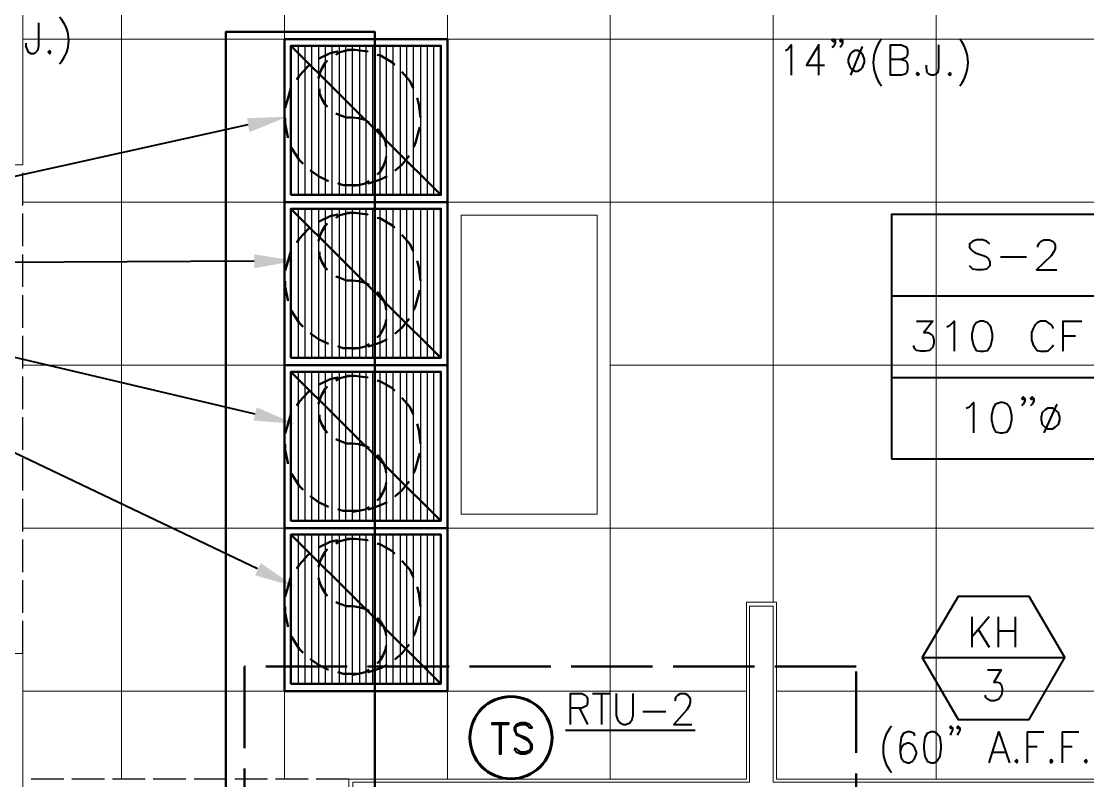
# Model space of a CAD drawing. Header units: inches. Extents: x 5 to 516, y -193 to 129.
# Drawn here: x 386.5 to 399.59, y -131.05 to -121.73 of the extents above; entities that cross this region are included whole.
import ezdxf

# ---------------------------------------------------------------- set-up
doc = ezdxf.new("R2010")
doc.units = ezdxf.units.IN
doc.header["$MEASUREMENT"] = 0
doc.linetypes.add('PDF_IMPORT', pattern=[1, 0.8, -0.2])
doc.layers.add('PDF10_Geometry', color=7, linetype='Continuous')
doc.layers.add('PDF10_Solid Fills', color=7, linetype='Continuous')

msp = doc.modelspace()

# ---------------------------------------------------------------- linework, layer by layer
at = {"layer": 'PDF10_Geometry', "lineweight": 13}
for points in [[(386.5184053, -129.4873244), (370.4390583, -129.4873244), (370.4390583, -106.0682755), (378.9787115, -106.0682755), (378.9787115, -105.7382889)], [(386.1484204, -123.4875681), (386.5184053, -123.4875681), (386.5184053, -109.3981403)], [(390.5182497, -131.0272619), (390.5182497, -131.4072465), (390.5182497, -131.0272619), (395.3980515, -131.0272619), (395.3980515, -128.85735), (395.7680365, -128.85735), (395.7680365, -131.0272619)], [(386.5184053, -133.2371755), (386.5184053, -129.4873278)], [(395.7680331, -131.0272619), (422.6869399, -131.0272619)]]:
    msp.add_lwpolyline(points, dxfattribs=at)
at = {"layer": 'PDF10_Geometry', "color": 251, "lineweight": 13, "true_color": 0x4d4d4d}
for points in [[(393.7281159, -106.0682755), (393.7281159, -131.0272619)], [(395.7280347, -128.8573534), (395.7280347, -106.0682789)], [(397.7279535, -131.0272619), (397.7279535, -106.0682755)], [(387.7283596, -109.3981369), (387.7283596, -131.0272585)], [(389.7282784, -109.3981369), (389.7282784, -131.0272585)], [(391.7281971, -121.2376629), (391.7281971, -131.0272653)], [(386.5184053, -121.9476306), (405.2276455, -121.9476306)], [(386.5184053, -123.9475494), (405.2276455, -123.9475494)], [(386.5184053, -125.9474682), (391.7281938, -125.9474682)], [(393.7281159, -125.9474682), (399.7278723, -125.9474682)], [(386.5184053, -127.947387), (405.7276252, -127.947387)], [(386.5184053, -129.9473058), (395.3980447, -129.9473058)], [(395.7680331, -129.9473058), (422.6869399, -129.9473058)]]:
    msp.add_lwpolyline(points, dxfattribs=at)
at = {"layer": 'PDF10_Geometry', "lineweight": 40}
for points in [[(386.708401, -121.7476388), (386.708401, -122.037627), (386.6984014, -122.087625), (386.6784022, -122.1076241), (386.6484034, -122.1276233), (386.6184047, -122.1276233), (386.5884059, -122.1076241), (386.5784063, -122.087625), (386.5584071, -122.037627), (386.5584071, -121.9976286)], [(396.4880038, -121.9576336), (396.4680047, -121.9776328), (396.4480055, -121.9576336), (396.4680047, -121.947634), (396.4880038, -121.9576336), (396.4880038, -121.997632), (396.4680047, -122.0376304), (396.4480055, -122.04763)], [(396.5780036, -121.9576336), (396.5580044, -121.9776328), (396.5480048, -121.9576336), (396.5580044, -121.947634), (396.5780036, -121.9576336), (396.5780036, -121.997632), (396.5580044, -122.0376304), (396.5480048, -122.04763)], [(395.878032, -122.087625), (395.9080308, -122.0676258), (395.9480292, -122.0176278), (395.9480292, -122.3876128)], [(396.288012, -122.3876128), (396.288012, -122.0176278), (396.1380181, -122.2676176), (396.3580091, -122.2676176)], [(396.8179938, -122.0376304), (396.6779995, -122.3876162)], [(397.2979743, -122.1976239), (397.3479723, -122.2076235), (397.3679715, -122.2276227), (397.3779711, -122.267621), (397.3779711, -122.317619), (397.3679715, -122.3576174), (397.3479723, -122.3776166), (397.2979743, -122.3876162), (397.1679796, -122.3876162), (397.1679796, -122.0176312), (397.2979743, -122.0176312), (397.3479723, -122.0376304), (397.3679715, -122.04763), (397.3779711, -122.0876283), (397.3779711, -122.1276267), (397.3679715, -122.1576255), (397.3479723, -122.1776247), (397.2979743, -122.1976239), (397.1679796, -122.1976239)], [(397.7579557, -122.0176312), (397.7579557, -122.2976198), (397.7479561, -122.3576174), (397.7279569, -122.3776166), (397.6979581, -122.3876162), (397.6679593, -122.3876162), (397.6379605, -122.3776166), (397.6179613, -122.3576174), (397.6079617, -122.2976198), (397.6079617, -122.267621)], [(389.2782932, -122.9975914), (381.5586068, -124.7075219), (381.0586271, -124.7075219)], [(398.3879267, -124.4575321), (398.3479283, -124.4275333), (398.2979303, -124.4075341), (398.2279332, -124.4075341), (398.1779352, -124.4275333), (398.1379368, -124.4575321), (398.1379368, -124.4975305), (398.157936, -124.5275293), (398.1779352, -124.5475284), (398.207934, -124.5675276), (398.3179295, -124.607526), (398.3479283, -124.6175256), (398.3679275, -124.6375248), (398.3879267, -124.6775232), (398.3879267, -124.7275211), (398.3479283, -124.7675195), (398.2979303, -124.7775191), (398.2279332, -124.7775191), (398.1779352, -124.7675195), (398.1379368, -124.7275211)], [(398.9779061, -124.4975305), (398.9779061, -124.4775313), (398.9979053, -124.4475325), (399.0179045, -124.4275333), (399.0479033, -124.4075341), (399.1179004, -124.4075341), (399.1578988, -124.4275333), (399.177898, -124.4475325), (399.1878976, -124.4775313), (399.1878976, -124.5175297), (399.177898, -124.5475284), (399.1378996, -124.607526), (398.9579069, -124.7775191), (399.2078968, -124.7775191)], [(389.3982884, -128.4473667), (381.5586068, -124.7075186), (381.0586271, -124.7075186), (381.5586068, -124.7075186), (389.35829, -124.6675202)], [(389.368293, -126.5474438), (381.5586102, -124.7075186), (381.0586305, -124.7075186)], [(398.5179248, -124.6175256), (398.8379118, -124.6175256)], [(397.1779792, -125.0975061), (400.1778574, -125.0975061)], [(397.4879632, -125.4074901), (397.6879551, -125.4074901), (397.5779596, -125.5474844), (397.6279575, -125.5474844), (397.6679559, -125.5674836), (397.6879551, -125.5874828), (397.6979547, -125.6374808), (397.6979547, -125.6774792), (397.6879551, -125.7274771), (397.6479567, -125.7674755), (397.5979588, -125.7774751), (397.5379612, -125.7774751), (397.4879632, -125.7674755), (397.467964, -125.7474763), (397.4479649, -125.7074779)], [(397.8579516, -125.4774907), (397.89795, -125.4574915), (397.9479479, -125.4074935), (397.9479479, -125.7774785)], [(399.167895, -125.4974899), (399.1478958, -125.4574915), (399.1078974, -125.4274927), (399.0778987, -125.4074935), (399.0079015, -125.4074935), (398.9679031, -125.4274927), (398.9379043, -125.4574915), (398.9179052, -125.4974899), (398.897906, -125.5474878), (398.897906, -125.6374842), (398.9179052, -125.6974817), (398.9379043, -125.7274805), (398.9679031, -125.7674789), (399.0079015, -125.7774785), (399.0778987, -125.7774785), (399.1078974, -125.7674789), (399.1478958, -125.7274805), (399.167895, -125.6974817)], [(399.2878901, -125.7774785), (399.2878901, -125.4074935), (399.5178808, -125.4074935)], [(399.2878901, -125.5874828), (399.437884, -125.5874828)], [(397.1779792, -126.0974655), (400.1778574, -126.0974655)], [(398.0979419, -126.4774501), (398.1379402, -126.4574509), (398.1879382, -126.4074529), (398.1879382, -126.7774379)], [(398.8179126, -126.3574549), (398.7979134, -126.3674545), (398.7779142, -126.3574549), (398.7979134, -126.3374558), (398.8179126, -126.3574549), (398.8179126, -126.3874537), (398.7979134, -126.4274521), (398.7779142, -126.4474513)], [(398.9279048, -126.3574549), (398.9079056, -126.3674545), (398.8879064, -126.3574549), (398.9079056, -126.3374558), (398.9279048, -126.3574549), (398.9279048, -126.3874537), (398.9079056, -126.4274521), (398.8879064, -126.4474513)], [(399.2078934, -126.4274487), (399.0478999, -126.7774345)], [(397.5579638, -129.5373258), (399.3078927, -129.5373258), (398.8679106, -128.7873563), (397.9979459, -128.7873563), (397.5579638, -129.5373258), (397.9979459, -130.2972949), (398.8679106, -130.2972949), (399.3078927, -129.5373258)], [(398.1679356, -129.0373461), (398.1679356, -129.4073311)], [(398.3779305, -129.0373461), (398.167939, -129.287336)], [(398.4879226, -129.0373461), (398.4879226, -129.4073311)], [(398.6979175, -129.0373461), (398.6979175, -129.4073311)], [(398.2479324, -129.1973396), (398.3779271, -129.4073311)], [(398.4879226, -129.2073358), (398.6979141, -129.2073358)], [(398.3579313, -129.6873163), (398.5279244, -129.6873163), (398.437928, -129.8373102), (398.4779264, -129.8373102), (398.5079252, -129.8473098), (398.5279244, -129.867309), (398.537924, -129.917307), (398.537924, -129.9573054), (398.5279244, -130.0073033), (398.4979256, -130.0473017), (398.4479276, -130.0673009), (398.3979297, -130.0673009), (398.3579313, -130.0473017), (398.3379321, -130.0273025), (398.3279325, -129.9973037)], [(393.2381392, -130.3572925), (393.2381392, -129.9773079), (393.3781335, -129.9773079), (393.4181319, -129.9973071), (393.4381311, -130.0173063), (393.4481307, -130.0473051), (393.4481307, -130.0873035), (393.4381311, -130.1273018), (393.4181319, -130.1373014), (393.3781335, -130.1573006), (393.2381392, -130.1573006)], [(393.5081249, -129.9773079), (393.7281159, -129.9773079)], [(393.618117, -129.9773079), (393.618117, -130.3572925)], [(393.7981165, -129.9773079), (393.7981165, -130.247297), (393.8181157, -130.2972949), (393.8481144, -130.3372933), (393.8881128, -130.3572925), (393.9181116, -130.3572925), (393.9681096, -130.3372933), (393.9981084, -130.2972949), (394.0081079, -130.247297), (394.0081079, -129.9773079)], [(394.5280834, -130.0673009), (394.5280834, -130.0473017), (394.538083, -130.0173029), (394.5580822, -129.9973037), (394.588081, -129.9773045), (394.6480786, -129.9773045), (394.6780773, -129.9973037), (394.6980765, -130.0173029), (394.7080761, -130.0473017), (394.7080761, -130.0873001), (394.6980765, -130.1272985), (394.6680778, -130.1772964), (394.5080842, -130.3572891), (394.7280753, -130.3572891)], [(393.3481314, -130.1573006), (393.4481273, -130.3572925)], [(394.1280997, -130.197299), (394.4080883, -130.197299)], [(392.3681712, -130.3572925), (392.3681712, -130.7172779), (392.3881703, -130.7172779), (392.3881703, -130.3572925)], [(393.1781349, -130.4272863), (394.7680703, -130.4272863)], [(397.467964, -130.4972868), (397.4579644, -130.467288), (397.4079665, -130.4472888), (397.3779677, -130.4472888), (397.3279697, -130.467288), (397.2979709, -130.517286), (397.2879714, -130.6072823), (397.2879714, -130.6972787), (397.2979709, -130.7672759), (397.3279697, -130.8072742), (397.3779677, -130.8272734), (397.3979669, -130.8272734), (397.4379653, -130.8072742), (397.467964, -130.7672759), (397.4879632, -130.7172779), (397.4879632, -130.6972787), (397.467964, -130.6472807), (397.4379653, -130.6072823), (397.3979669, -130.5872832), (397.3779677, -130.5872832), (397.3279697, -130.6072823), (397.2979709, -130.6472807), (397.2879714, -130.6972787)], [(397.9279454, -130.3972909), (397.9079462, -130.4072905), (397.8979466, -130.3972909), (397.9079462, -130.3772917), (397.9279454, -130.3972909), (397.9279454, -130.4272897), (397.9079462, -130.467288), (397.8979466, -130.4872872)], [(398.0179451, -130.3972909), (397.9979459, -130.4072905), (397.9879463, -130.3972909), (397.9979459, -130.3772917), (398.0179451, -130.3972909), (398.0179451, -130.4272897), (397.9979459, -130.467288), (397.9879463, -130.4872872)], [(398.3779305, -130.82727), (398.4979256, -130.4472855), (398.6279203, -130.82727)], [(398.847908, -130.82727), (398.847908, -130.4472855), (399.0478999, -130.4472855)], [(399.2778939, -130.82727), (399.2778939, -130.4472855), (399.4778858, -130.4472855)], [(398.847908, -130.6272781), (398.9679031, -130.6272781)], [(399.2778939, -130.6272781), (399.3978891, -130.6272781)], [(398.4279251, -130.6972787), (398.577919, -130.6972787)]]:
    msp.add_lwpolyline(points, dxfattribs=at)
at = {"layer": 'PDF10_Geometry', "lineweight": 50}
for points in [[(389.0083076, -139.6069169), (390.8382333, -139.6069169), (390.8382333, -121.8576377), (389.0083076, -121.8576377)], [(389.7282784, -123.9475494), (391.7281971, -123.9475494), (391.7281971, -121.9476306), (389.7282784, -121.9476306)], [(389.8082751, -123.8575565), (391.6482004, -123.8575565), (391.6482004, -122.0276308), (389.8082751, -122.0276308)], [(390.1482579, -122.1876243), (390.2882522, -122.1176271), (390.3782486, -122.0976279), (390.2882522, -122.1176271)], [(390.4982471, -122.0776288), (390.598243, -122.0776288), (390.7482369, -122.0976279), (390.598243, -122.0776288)], [(390.8682355, -122.1376263), (390.9082338, -122.1476259), (391.0482282, -122.2276227), (391.0782269, -122.2576214), (391.0482282, -122.2276227), (390.9082338, -122.1476259)], [(389.8782689, -122.4476137), (389.9082677, -122.3976158), (390.0182632, -122.2776206), (390.0382624, -122.2576214), (390.0182632, -122.2776206), (389.9082677, -122.3976158)], [(391.1682199, -122.3476144), (391.2682158, -122.4576099), (391.3082142, -122.5476063), (391.2682158, -122.4576099)], [(389.738278, -122.7875965), (389.7682767, -122.677601), (389.8082751, -122.5476063), (389.7682767, -122.677601)], [(391.3582156, -122.6676014), (391.3782148, -122.7475982), (391.3982139, -122.9075917), (391.3782148, -122.7475982)], [(389.7682734, -123.1575849), (389.7682734, -123.1475853), (389.7382746, -122.9875918), (389.7382746, -122.9175946), (389.7382746, -122.9875918), (389.7682734, -123.1475853)], [(391.3882143, -123.0275868), (391.3782148, -123.0675852), (391.3382164, -123.2175791), (391.3182172, -123.267577), (391.3382164, -123.2175791), (391.3782148, -123.0675852)], [(389.9582656, -123.4775719), (389.9082677, -123.4275739), (389.8182713, -123.2875796), (389.8182713, -123.27758), (389.8182713, -123.2875796), (389.9082677, -123.4275739)], [(391.2582162, -123.377576), (391.1682199, -123.4875715), (391.0882231, -123.5575686), (391.1682199, -123.4875715)], [(390.2682564, -123.6875634), (390.1482613, -123.6275658), (390.0482654, -123.5575686), (390.1482613, -123.6275658)], [(390.9882306, -123.6275658), (390.9082338, -123.6675642), (390.7582399, -123.7175622), (390.9082338, -123.6675642)], [(390.6282418, -123.7375613), (390.598243, -123.7375613), (390.4482491, -123.7375613), (390.3882516, -123.7175622), (390.4482491, -123.7375613), (390.598243, -123.7375613)], [(389.7282784, -125.9474682), (391.7281971, -125.9474682), (391.7281971, -123.9475494), (389.7282784, -123.9475494)], [(389.8082751, -125.8574752), (391.6482004, -125.8574752), (391.6482004, -124.0275496), (389.8082751, -124.0275496)], [(390.4982471, -124.0775475), (390.598243, -124.0775475), (390.7482369, -124.0975467), (390.598243, -124.0775475)], [(390.1482579, -124.1875431), (390.2882522, -124.1175459), (390.3782486, -124.0975467), (390.2882522, -124.1175459)], [(390.8682355, -124.1375451), (390.9082338, -124.1475447), (391.0482282, -124.2275414), (391.0782269, -124.2575402), (391.0482282, -124.2275414), (390.9082338, -124.1475447)], [(389.8782689, -124.4475325), (389.9082677, -124.3975345), (390.0182632, -124.2775394), (390.0382624, -124.2575402), (390.0182632, -124.2775394), (389.9082677, -124.3975345)], [(391.1682199, -124.3475332), (391.2682158, -124.4575287), (391.3082142, -124.5475251), (391.2682158, -124.4575287)], [(389.738278, -124.7875153), (389.7682767, -124.6775198), (389.8082751, -124.5475251), (389.7682767, -124.6775198)], [(391.3582156, -124.6675202), (391.3782148, -124.7475169), (391.3982139, -124.9075104), (391.3782148, -124.7475169)], [(389.7682734, -125.1575037), (389.7682734, -125.1475041), (389.7382746, -124.9875106), (389.7382746, -124.9175134), (389.7382746, -124.9875106), (389.7682734, -125.1475041)], [(391.3882143, -125.0275056), (391.3782148, -125.0675039), (391.3382164, -125.2174978), (391.3182172, -125.2674958), (391.3382164, -125.2174978), (391.3782148, -125.0675039)], [(389.9582656, -125.4774907), (389.9082677, -125.4274927), (389.8182713, -125.2874984), (389.8182713, -125.2774988), (389.8182713, -125.2874984), (389.9082677, -125.4274927)], [(391.2582162, -125.3774947), (391.1682199, -125.4874903), (391.0882231, -125.5574874), (391.1682199, -125.4874903)], [(390.2682564, -125.6874822), (390.1482613, -125.6274846), (390.0482654, -125.5574874), (390.1482613, -125.6274846)], [(390.9882306, -125.6274846), (390.9082338, -125.667483), (390.7582399, -125.7174809), (390.9082338, -125.667483)], [(390.6282418, -125.7374801), (390.598243, -125.7374801), (390.4482491, -125.7374801), (390.3882516, -125.7174809), (390.4482491, -125.7374801), (390.598243, -125.7374801)], [(389.7282784, -127.947387), (391.7281971, -127.947387), (391.7281971, -125.9474682), (389.7282784, -125.9474682)], [(389.8082751, -127.857394), (391.6482004, -127.857394), (391.6482004, -126.0274683), (389.8082751, -126.0274683)], [(390.1482579, -126.1874618), (390.2882522, -126.1174647), (390.3782486, -126.0974655), (390.2882522, -126.1174647)], [(390.4982471, -126.0774663), (390.598243, -126.0774663), (390.7482369, -126.0974655), (390.598243, -126.0774663)], [(390.8682355, -126.1374639), (390.9082338, -126.1474635), (391.0482282, -126.2274602), (391.0782269, -126.257459), (391.0482282, -126.2274602), (390.9082338, -126.1474635)], [(389.8782689, -126.4474513), (389.9082677, -126.3974533), (390.0182632, -126.2774582), (390.0382624, -126.257459), (390.0182632, -126.2774582), (389.9082677, -126.3974533)], [(391.1682199, -126.347452), (391.2682158, -126.4574475), (391.3082142, -126.5474438), (391.2682158, -126.4574475)], [(389.738278, -126.7874341), (389.7682767, -126.6774386), (389.8082751, -126.5474438), (389.7682767, -126.6774386)], [(391.3582156, -126.667439), (391.3782148, -126.7474357), (391.3982139, -126.9074292), (391.3782148, -126.7474357)], [(389.7682734, -127.1574225), (389.7682734, -127.1474229), (389.7382746, -126.9874294), (389.7382746, -126.9174322), (389.7382746, -126.9874294), (389.7682734, -127.1474229)], [(391.3882143, -127.0274243), (391.3782148, -127.0674227), (391.3382164, -127.2174166), (391.3182172, -127.2674146), (391.3382164, -127.2174166), (391.3782148, -127.0674227)], [(389.9582656, -127.4774095), (389.9082677, -127.4274115), (389.8182713, -127.2874172), (389.8182713, -127.2774176), (389.8182713, -127.2874172), (389.9082677, -127.4274115)], [(391.2582162, -127.3774135), (391.1682199, -127.4874091), (391.0882231, -127.5574062), (391.1682199, -127.4874091)], [(390.2682564, -127.6874009), (390.1482613, -127.6274034), (390.0482654, -127.5574062), (390.1482613, -127.6274034)], [(390.6282418, -127.7373989), (390.598243, -127.7373989), (390.4482491, -127.7373989), (390.3882516, -127.7173997), (390.4482491, -127.7373989), (390.598243, -127.7373989)], [(390.9882306, -127.6274034), (390.9082338, -127.6674017), (390.7582399, -127.7173997), (390.9082338, -127.6674017)], [(389.7282784, -129.9473058), (391.7281971, -129.9473058), (391.7281971, -127.947387), (389.7282784, -127.947387)], [(389.8082751, -129.8573128), (391.6482004, -129.8573128), (391.6482004, -128.0273871), (389.8082751, -128.0273871)], [(390.1482579, -128.1873806), (390.2882522, -128.1173835), (390.3782486, -128.0973843), (390.2882522, -128.1173835)], [(390.4982471, -128.0773851), (390.598243, -128.0773851), (390.7482369, -128.0973843), (390.598243, -128.0773851)], [(390.8682355, -128.1373827), (390.9082338, -128.1473822), (391.0482282, -128.227379), (391.0782269, -128.2573778), (391.0482282, -128.227379), (390.9082338, -128.1473822)], [(389.8782689, -128.4473701), (389.9082677, -128.3973721), (390.0182632, -128.277377), (390.0382624, -128.2573778), (390.0182632, -128.277377), (389.9082677, -128.3973721)], [(391.1682199, -128.3473707), (391.2682158, -128.4573663), (391.3082142, -128.5473626), (391.2682158, -128.4573663)], [(389.738278, -128.7873529), (389.7682767, -128.6773573), (389.8082751, -128.5473626), (389.7682767, -128.6773573)], [(391.3582156, -128.6673577), (391.3782148, -128.7473545), (391.3982139, -128.907348), (391.3782148, -128.7473545)], [(389.7682734, -129.1573412), (389.7682734, -129.1473416), (389.7382746, -128.9873481), (389.7382746, -128.917351), (389.7382746, -128.9873481), (389.7682734, -129.1473416)], [(391.3882143, -129.0273431), (391.3782148, -129.0673415), (391.3382164, -129.2173354), (391.3182172, -129.2673334), (391.3382164, -129.2173354), (391.3782148, -129.0673415)], [(389.9582656, -129.4773282), (389.9082677, -129.4273303), (389.8182713, -129.287336), (389.8182713, -129.2773364), (389.8182713, -129.287336), (389.9082677, -129.4273303)], [(391.2582162, -129.3773323), (391.1682199, -129.4873278), (391.0882231, -129.557325), (391.1682199, -129.4873278)], [(390.2682564, -129.6873197), (390.1482613, -129.6273221), (390.0482654, -129.557325), (390.1482613, -129.6273221)], [(390.9882306, -129.6273221), (390.9082338, -129.6673205), (390.7582399, -129.7173185), (390.9082338, -129.6673205)], [(390.6282418, -129.7373177), (390.598243, -129.7373177), (390.4482491, -129.7373177), (390.3882516, -129.7173185), (390.4482491, -129.7373177), (390.598243, -129.7373177)]]:
    msp.add_lwpolyline(points, close=True, dxfattribs=at)
at = {"layer": 'PDF10_Geometry', "lineweight": 40}
for points in [[(386.8483953, -122.087625), (386.8283961, -122.1076241), (386.8483953, -122.1276233), (386.8583949, -122.1076241)], [(396.7279941, -122.087625), (396.6979953, -122.1076241), (396.6679965, -122.1376229), (396.6479973, -122.1976205), (396.6479973, -122.2276193), (396.6679965, -122.2876168), (396.6979953, -122.3176156), (396.7279941, -122.3376148), (396.7679925, -122.3376148), (396.7979913, -122.3176156), (396.82799, -122.2876168), (396.8479892, -122.2276193), (396.8479892, -122.1976205), (396.82799, -122.1376229), (396.7979913, -122.1076241), (396.7679925, -122.087625)], [(397.4979662, -122.3576174), (397.4879666, -122.3776166), (397.4979662, -122.3876162), (397.5179654, -122.3776166)], [(397.89795, -122.3576174), (397.8779508, -122.3776166), (397.89795, -122.3876162), (397.9079496, -122.3776166)], [(397.1779792, -127.0974249), (400.1778574, -127.0974249), (400.1778574, -124.0975467), (397.1779792, -124.0975467)], [(398.2679316, -125.4074901), (398.2179336, -125.4274893), (398.1879348, -125.4774873), (398.1679356, -125.5674836), (398.1679356, -125.6174816), (398.1879348, -125.7074779), (398.2179336, -125.7674755), (398.2679316, -125.7774751), (398.3079299, -125.7774751), (398.3579279, -125.7674755), (398.3979263, -125.7074779), (398.4179255, -125.6174816), (398.4179255, -125.5674836), (398.3979263, -125.4774873), (398.3579279, -125.4274893), (398.3079299, -125.4074901)], [(398.5179248, -126.4074495), (398.4579272, -126.4274487), (398.4279284, -126.4774467), (398.4079293, -126.567443), (398.4079293, -126.617441), (398.4279284, -126.7074373), (398.4579272, -126.7674349), (398.5179248, -126.7774345), (398.5479236, -126.7774345), (398.5979215, -126.7674349), (398.6379199, -126.7074373), (398.6579191, -126.617441), (398.6579191, -126.567443), (398.6379199, -126.4774467), (398.5979215, -126.4274487), (398.5479236, -126.4074495)], [(399.0979012, -126.4774501), (399.0679025, -126.4974493), (399.0279041, -126.527448), (399.0179045, -126.5874456), (399.0179045, -126.6174444), (399.0279041, -126.6774419), (399.0679025, -126.7074407), (399.0979012, -126.7274399), (399.1578988, -126.7274399), (399.1878976, -126.7074407), (399.227896, -126.6774419), (399.2478951, -126.6174444), (399.2478951, -126.5874456), (399.227896, -126.527448), (399.1878976, -126.4974493), (399.1578988, -126.4774501)], [(392.4781701, -130.3572925), (392.2781782, -130.3572925), (392.2781782, -130.3372933), (392.4781701, -130.3372933)], [(392.5481638, -130.6572803), (392.5781626, -130.6972787), (392.6281606, -130.7172779), (392.6881582, -130.7172779), (392.7381561, -130.6972787), (392.7681549, -130.6572803), (392.7681549, -130.6072823), (392.7481557, -130.5772836), (392.7181569, -130.5372852), (392.6881582, -130.517286), (392.6081614, -130.4872872), (392.5781626, -130.467288), (392.568163, -130.4272897), (392.568163, -130.3972909), (392.5781626, -130.3772917), (392.6281606, -130.3572925), (392.6881582, -130.3572925), (392.7181569, -130.3772917), (392.7381561, -130.3972909), (392.7681549, -130.3972909), (392.7381561, -130.3572925), (392.6881582, -130.3372933), (392.6281606, -130.3372933), (392.5781626, -130.3572925), (392.5481638, -130.3972909), (392.5481638, -130.4272897), (392.568163, -130.467288), (392.5781626, -130.4872872), (392.6081614, -130.4972868), (392.6881582, -130.5372852), (392.7181569, -130.5572844), (392.7381561, -130.5772836), (392.7481557, -130.6072823), (392.7481557, -130.6572803), (392.7381561, -130.6772795), (392.6881582, -130.6972787), (392.6281606, -130.6972787), (392.5981618, -130.6772795), (392.5781626, -130.6572803)], [(397.6679559, -130.4472855), (397.617958, -130.4672846), (397.5879592, -130.5172826), (397.5779596, -130.607279), (397.5779596, -130.6572769), (397.5879592, -130.7472733), (397.617958, -130.8072708), (397.6679559, -130.82727), (397.6979547, -130.82727), (397.7379531, -130.8072708), (397.7779515, -130.7472733), (397.787951, -130.6572769), (397.787951, -130.607279), (397.7779515, -130.5172826), (397.7379531, -130.4672846), (397.6979547, -130.4472855)], [(398.7179167, -130.7872716), (398.6979175, -130.8072708), (398.7179167, -130.82727), (398.7279163, -130.8072708)], [(399.1378996, -130.7872716), (399.1279, -130.8072708), (399.1378996, -130.82727), (399.1578988, -130.8072708)], [(399.5678788, -130.7872716), (399.5478796, -130.8072708), (399.5678788, -130.82727), (399.5778784, -130.8072708)]]:
    msp.add_lwpolyline(points, close=True, dxfattribs=at)
at = {"layer": 'PDF10_Geometry', "lineweight": 50}
for points in [[(389.8082751, -122.0276274), (391.6482004, -123.8575531)], [(390.5682443, -122.0776288), (390.4882475, -122.0876283), (390.4082508, -122.1076275), (390.3582528, -122.1376263)], [(390.2582535, -122.2076201), (390.2282547, -122.2376189), (390.1882563, -122.307616), (390.1582575, -122.3776132), (390.1482579, -122.4276111)], [(390.1582643, -122.5576093), (390.1582643, -122.6076072), (390.1882631, -122.6776044), (390.2282615, -122.7476015), (390.2582602, -122.7776003)], [(390.3582562, -122.8575971), (390.4082541, -122.8775963), (390.4882509, -122.907595), (390.5682476, -122.907595)], [(390.7682361, -122.9675892), (390.7182382, -122.9375904), (390.6382414, -122.9175912), (390.5682443, -122.9075917)], [(390.9782242, -123.267577), (390.9682246, -123.2075795), (390.9382258, -123.1375823), (390.8982275, -123.0775848), (390.8682287, -123.047586)], [(390.8682321, -123.6075632), (390.8982309, -123.5775644), (390.9382292, -123.5075673), (390.968228, -123.4375701), (390.9782276, -123.3875722)], [(390.5682443, -123.7475575), (390.6382414, -123.7375579), (390.7182382, -123.7175588), (390.7682361, -123.68756)], [(389.8082751, -124.0275462), (391.6482004, -125.8574719)], [(390.5682443, -124.0775475), (390.4882475, -124.0875471), (390.4082508, -124.1075463), (390.3582528, -124.1375451)], [(390.2582535, -124.2075389), (390.2282547, -124.2375376), (390.1882563, -124.3075348), (390.1582575, -124.377532), (390.1482579, -124.4275299)], [(390.1582643, -124.557528), (390.1582643, -124.607526), (390.1882631, -124.6775232), (390.2282615, -124.7475203), (390.2582602, -124.7775191)], [(390.3582562, -124.8575159), (390.4082541, -124.877515), (390.4882509, -124.9075138), (390.5682476, -124.9075138)], [(390.7682361, -124.967508), (390.7182382, -124.9375092), (390.6382414, -124.91751), (390.5682443, -124.9075104)], [(390.9782242, -125.2674958), (390.9682246, -125.2074983), (390.9382258, -125.1375011), (390.8982275, -125.0775035), (390.8682287, -125.0475047)], [(390.8682321, -125.607482), (390.8982309, -125.5774832), (390.9382292, -125.5074861), (390.968228, -125.4374889), (390.9782276, -125.3874909)], [(390.5682443, -125.7474763), (390.6382414, -125.7374767), (390.7182382, -125.7174775), (390.7682361, -125.6874788)], [(389.8082751, -126.027465), (391.6482004, -127.8573906)], [(390.5682443, -126.0774663), (390.4882475, -126.0874659), (390.4082508, -126.1074651), (390.3582528, -126.1374639)], [(390.2582535, -126.2074576), (390.2282547, -126.2374564), (390.1882563, -126.3074536), (390.1582575, -126.3774507), (390.1482579, -126.4274487)], [(390.1582643, -126.5574468), (390.1582643, -126.6074448), (390.1882631, -126.6774419), (390.2282615, -126.7474391), (390.2582602, -126.7774379)], [(390.3582562, -126.8574346), (390.4082541, -126.8774338), (390.4882509, -126.9074326), (390.5682476, -126.9074326)], [(390.7682361, -126.9674268), (390.7182382, -126.937428), (390.6382414, -126.9174288), (390.5682443, -126.9074292)], [(390.9782242, -127.2674146), (390.9682246, -127.2174166), (390.9382258, -127.1374199), (390.8982275, -127.0774223), (390.8682287, -127.0474235)], [(390.8682321, -127.6074008), (390.8982309, -127.577402), (390.9382292, -127.5074048), (390.968228, -127.4374077), (390.9782276, -127.3874097)], [(390.5682443, -127.7473951), (390.6382414, -127.7373955), (390.7182382, -127.7173963), (390.7682361, -127.6873975)], [(389.8082751, -128.0273837), (391.6482004, -129.8573094)], [(390.5682443, -128.0773851), (390.4882475, -128.0873847), (390.4082508, -128.1073839), (390.3582528, -128.1373827)], [(390.2582535, -128.2073764), (390.2282547, -128.2373752), (390.1882563, -128.3073724), (390.1582575, -128.3773695), (390.1482579, -128.4273675)], [(390.1482613, -128.5573656), (390.1582609, -128.6073636), (390.1882597, -128.6773607), (390.2282581, -128.7473579), (390.2582568, -128.7773567)], [(390.3582562, -128.8573534), (390.4082541, -128.8773526), (390.4882509, -128.9073514), (390.5682476, -128.9073514)], [(390.7682361, -128.9673456), (390.7182382, -128.9373468), (390.6382414, -128.9173476), (390.5682443, -128.907348)], [(390.9782242, -129.2673334), (390.9682246, -129.2173354), (390.9382258, -129.1373387), (390.8982275, -129.0773411), (390.8682287, -129.0473423)], [(390.8682321, -129.6073196), (390.8982309, -129.5773208), (390.9382292, -129.5073236), (390.968228, -129.4373265), (390.9782276, -129.3873285)], [(390.5682443, -129.7473139), (390.6382414, -129.7373143), (390.7182382, -129.7173151), (390.7682361, -129.6873163)]]:
    msp.add_lwpolyline(points, dxfattribs=at)
at = {"layer": 'PDF10_Geometry', "color": 253, "lineweight": 25, "true_color": 0xb3b3b3}
for points in [[(389.8982681, -122.0276274), (389.8982681, -123.8575531)], [(389.9782648, -122.0276274), (389.9782648, -123.8575531)], [(390.0582616, -122.0276274), (390.0582616, -123.8575531)], [(390.1482613, -122.0276274), (390.1482613, -123.8575531)], [(390.2282581, -122.0276274), (390.2282581, -123.8575531)], [(390.3082548, -122.0276274), (390.3082548, -123.8575531)], [(390.3982545, -122.0276274), (390.3982545, -123.8575531)], [(390.4782513, -122.0276274), (390.4782513, -123.8575531)], [(390.5582481, -122.0276274), (390.5582481, -123.8575531)], [(390.648241, -122.0276274), (390.648241, -123.8575531)], [(390.7282378, -122.0276274), (390.7282378, -123.8575531)], [(390.8082345, -122.0276274), (390.8082345, -123.8575531)], [(390.8982275, -122.0276274), (390.8982275, -123.8575531)], [(390.9782242, -122.0276274), (390.9782242, -123.8575531)], [(391.058221, -122.0276274), (391.058221, -123.8575531)], [(391.1482207, -122.0276274), (391.1482207, -123.8575531)], [(391.2282175, -122.0276274), (391.2282175, -123.8575531)], [(391.3082142, -122.0276274), (391.3082142, -123.8575531)], [(391.3982139, -122.0276274), (391.3982139, -123.8575531)], [(391.4782107, -122.0276274), (391.4782107, -123.8575531)], [(391.5582074, -122.0276274), (391.5582074, -123.8575531)], [(389.8982681, -124.0275462), (389.8982681, -125.8574719)], [(389.9782648, -124.0275462), (389.9782648, -125.8574719)], [(390.0582616, -124.0275462), (390.0582616, -125.8574719)], [(390.1482613, -124.0275462), (390.1482613, -125.8574719)], [(390.2282581, -124.0275462), (390.2282581, -125.8574719)], [(390.3082548, -124.0275462), (390.3082548, -125.8574719)], [(390.3982545, -124.0275462), (390.3982545, -125.8574719)], [(390.4782513, -124.0275462), (390.4782513, -125.8574719)], [(390.5582481, -124.0275462), (390.5582481, -125.8574719)], [(390.648241, -124.0275462), (390.648241, -125.8574719)], [(390.7282378, -124.0275462), (390.7282378, -125.8574719)], [(390.8082345, -124.0275462), (390.8082345, -125.8574719)], [(390.8982275, -124.0275462), (390.8982275, -125.8574719)], [(390.9782242, -124.0275462), (390.9782242, -125.8574719)], [(391.058221, -124.0275462), (391.058221, -125.8574719)], [(391.1482207, -124.0275462), (391.1482207, -125.8574719)], [(391.2282175, -124.0275462), (391.2282175, -125.8574719)], [(391.3082142, -124.0275462), (391.3082142, -125.8574719)], [(391.3982139, -124.0275462), (391.3982139, -125.8574719)], [(391.4782107, -124.0275462), (391.4782107, -125.8574719)], [(391.5582074, -124.0275462), (391.5582074, -125.8574719)], [(389.8982681, -126.027465), (389.8982681, -127.8573906)], [(389.9782648, -126.027465), (389.9782648, -127.8573906)], [(390.0582616, -126.027465), (390.0582616, -127.8573906)], [(390.1482613, -126.027465), (390.1482613, -127.8573906)], [(390.2282581, -126.027465), (390.2282581, -127.8573906)], [(390.3082548, -126.027465), (390.3082548, -127.8573906)], [(390.3982545, -126.027465), (390.3982545, -127.8573906)], [(390.4782513, -126.027465), (390.4782513, -127.8573906)], [(390.5582481, -126.027465), (390.5582481, -127.8573906)], [(390.648241, -126.027465), (390.648241, -127.8573906)], [(390.7282378, -126.027465), (390.7282378, -127.8573906)], [(390.8082345, -126.027465), (390.8082345, -127.8573906)], [(390.8982275, -126.027465), (390.8982275, -127.8573906)], [(390.9782242, -126.027465), (390.9782242, -127.8573906)], [(391.058221, -126.027465), (391.058221, -127.8573906)], [(391.1482207, -126.027465), (391.1482207, -127.8573906)], [(391.2282175, -126.027465), (391.2282175, -127.8573906)], [(391.3082142, -126.027465), (391.3082142, -127.8573906)], [(391.3982139, -126.027465), (391.3982139, -127.8573906)], [(391.4782107, -126.027465), (391.4782107, -127.8573906)], [(391.5582074, -126.027465), (391.5582074, -127.8573906)], [(389.8982681, -128.0273837), (389.8982681, -129.8573094)], [(389.9782648, -128.0273837), (389.9782648, -129.8573094)], [(390.0582616, -128.0273837), (390.0582616, -129.8573094)], [(390.1482613, -128.0273837), (390.1482613, -129.8573094)], [(390.2282581, -128.0273837), (390.2282581, -129.8573094)], [(390.3082548, -128.0273837), (390.3082548, -129.8573094)], [(390.3982545, -128.0273837), (390.3982545, -129.8573094)], [(390.4782513, -128.0273837), (390.4782513, -129.8573094)], [(390.5582481, -128.0273837), (390.5582481, -129.8573094)], [(390.648241, -128.0273837), (390.648241, -129.8573094)], [(390.7282378, -128.0273837), (390.7282378, -129.8573094)], [(390.8082345, -128.0273837), (390.8082345, -129.8573094)], [(390.8982275, -128.0273837), (390.8982275, -129.8573094)], [(390.9782242, -128.0273837), (390.9782242, -129.8573094)], [(391.058221, -128.0273837), (391.058221, -129.8573094)], [(391.1482207, -128.0273837), (391.1482207, -129.8573094)], [(391.2282175, -128.0273837), (391.2282175, -129.8573094)], [(391.3082142, -128.0273837), (391.3082142, -129.8573094)], [(391.3982139, -128.0273837), (391.3982139, -129.8573094)], [(391.4782107, -128.0273837), (391.4782107, -129.8573094)], [(391.5582074, -128.0273837), (391.5582074, -129.8573094)]]:
    msp.add_lwpolyline(points, dxfattribs=at)
at = {"layer": 'PDF10_Geometry', "color": 253, "linetype": 'PDF_IMPORT', "lineweight": 25, "ltscale": 0.49998, "true_color": 0xb3b3b3}
for points in [[(386.5184053, -129.4873244), (386.5184053, -123.4875715)], [(390.5182497, -131.0272619), (386.5184053, -131.0272619)]]:
    msp.add_lwpolyline(points, dxfattribs=at)
at = {"layer": 'PDF10_Geometry', "color": 251, "lineweight": 13, "true_color": 0x4d4d4d}
msp.add_lwpolyline([(391.8981869, -127.7773973), (393.568119, -127.7773973), (393.568119, -124.1075463), (391.8981869, -124.1075463)], close=True, dxfattribs=at)
at = {"layer": 'PDF10_Geometry', "lineweight": 0}
msp.add_lwpolyline([(423.1869196, -131.3572485), (390.5682443, -131.3572485), (390.5682443, -131.0672603), (395.4380465, -131.0672603), (395.4380465, -128.907348), (395.7280347, -128.907348), (395.7280347, -131.0672603), (422.7269382, -131.0672603)], dxfattribs=at)
at = {"layer": 'PDF10_Geometry', "linetype": 'PDF_IMPORT', "lineweight": 50, "ltscale": 1.249949}
msp.add_lwpolyline([(396.7479933, -129.6473179), (389.2382983, -129.6473179), (389.2382949, -140.7068722), (396.7479967, -140.7068722), (396.7479933, -129.6473179)], dxfattribs=at)
at = {"layer": 'PDF10_Geometry', "lineweight": 60}
msp.add_circle((392.509027, -130.5197798), 0.5049844, dxfattribs=at)
at = {"layer": 'PDF10_Geometry', "lineweight": 40}
for centre, radius, start, end in [((386.6597666, -121.9626334), 0.4200798, 317.2800977, 42.7199023), ((397.4079699, -122.2326191), 0.4513407, 140.84456588, 219.15543412), ((397.6679593, -122.2326191), 0.4513407, 320.84456588, 39.15543412), ((397.527965, -130.6622801), 0.4513407, 140.84456588, 219.15543412)]:
    msp.add_arc(centre, radius, start, end, dxfattribs=at)
at = {"layer": 'PDF10_Solid Fills', "transparency": 33554559}
for points in [[(389.268297, -122.9175946), (389.7682767, -122.8975955), (389.2982958, -123.0875877)], [(389.35829, -124.5875234), (389.8582697, -124.6675202), (389.35829, -124.7575165)], [(389.3882922, -126.4674471), (389.8582731, -126.667439), (389.3482938, -126.6274406)], [(389.4382868, -128.3773729), (389.8582697, -128.6673611), (389.3682896, -128.5273668)]]:
    msp.add_solid(points, dxfattribs=at)

doc.saveas('drawing.dxf')
